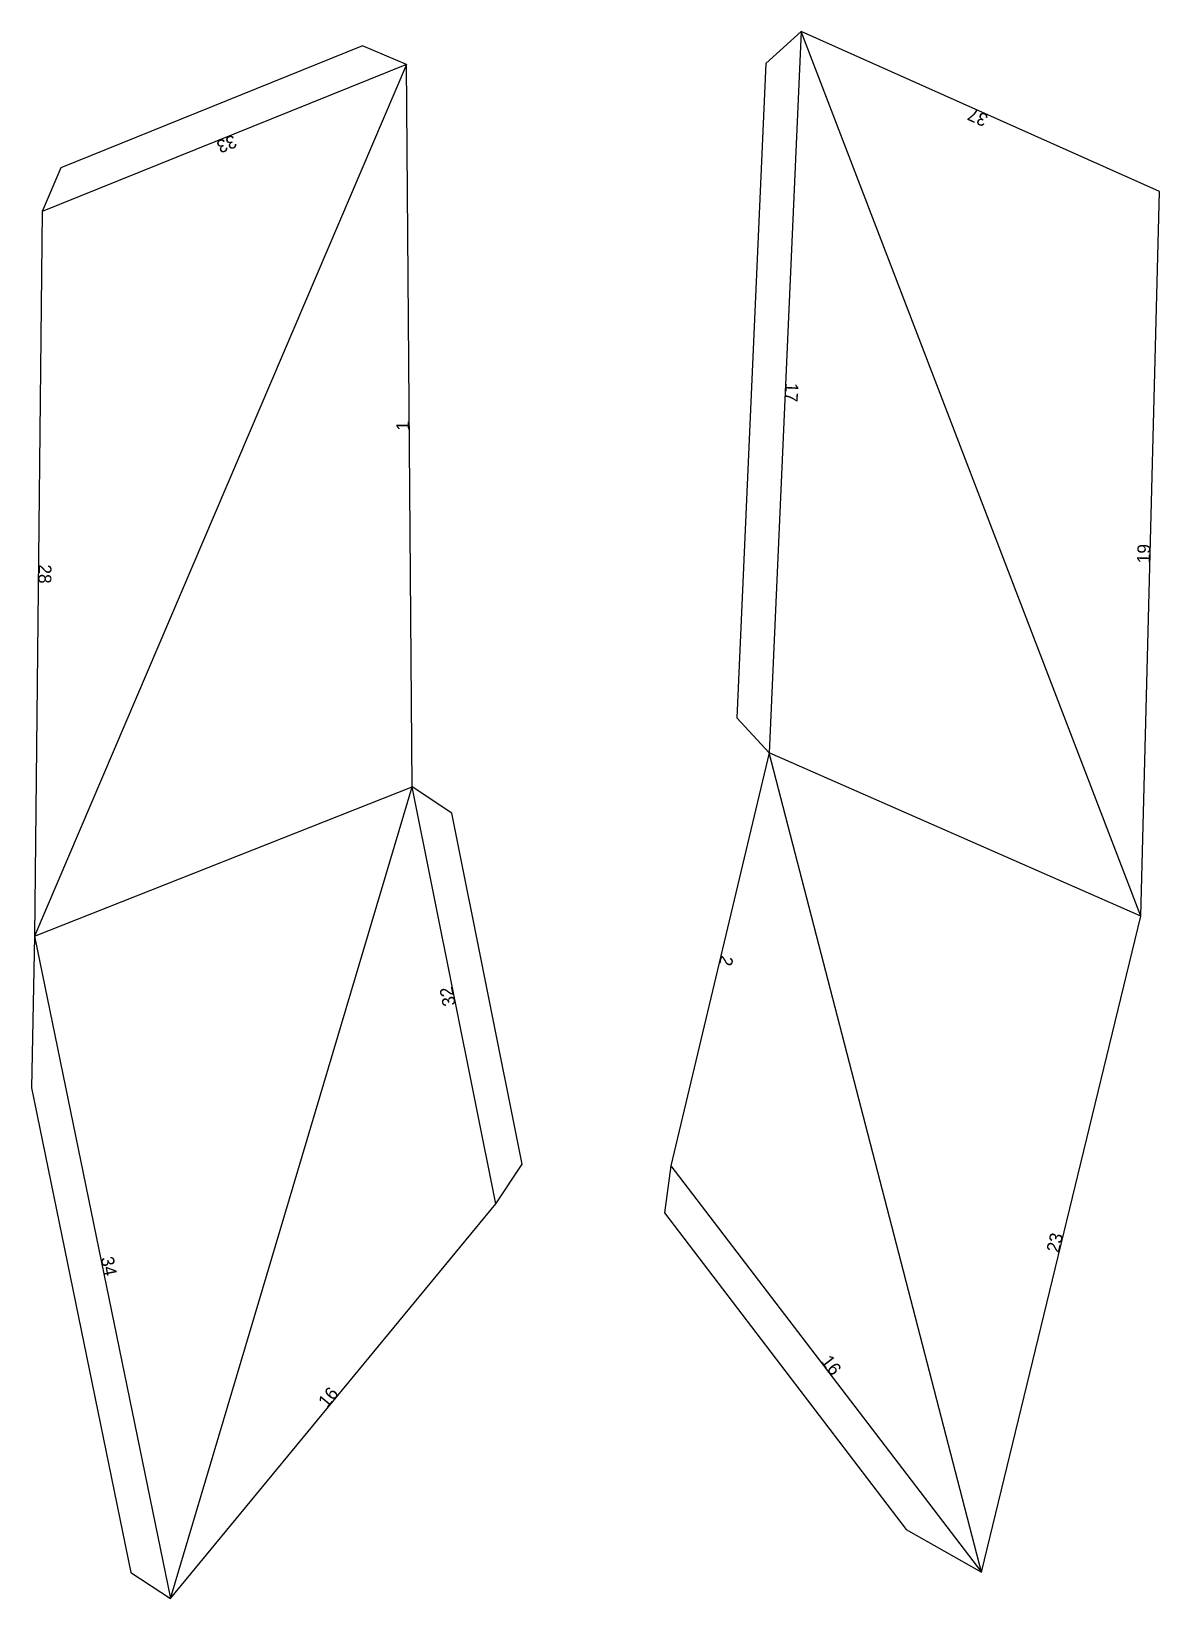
# Model space of a CAD drawing. Extents: x 1074 to 1241, y 22 to 254.
import ezdxf
from ezdxf.enums import TextEntityAlignment as Align

# ---------------------------------------------------------------- set-up
doc = ezdxf.new("R2010")
doc.units = 0

msp = doc.modelspace()

# ---------------------------------------------------------------- linework, layer by layer
at = {"layer": 'CutLine', "color": 8, "linetype": 'CONTINUOUS'}
for p, q in [((1188.235575, 254.405088), (1183.018263, 249.632284)), ((1241.426491, 230.631), (1188.235575, 254.405088)), ((1123.165725, 252.239938), (1078.412287, 234.174306)), ((1129.673831, 249.47506), (1123.165725, 252.239938)), ((1130.510532, 142.320467), (1129.673831, 249.47506)), ((1183.018263, 249.632284), (1178.699513, 152.570458)), ((1078.412287, 234.174306), (1075.647409, 227.6662)), ((1238.612623, 123.148215), (1241.426491, 230.631)), ((1075.647409, 227.6662), (1074.520514, 120.15232)), ((1178.699513, 152.570458), (1183.472316, 147.353146)), ((1183.472316, 147.353146), (1168.923171, 86.107623)), ((1136.397404, 138.403231), (1130.510532, 142.320467)), ((1146.858311, 86.332767), (1136.397404, 138.403231)), ((1214.988902, 25.792713), (1238.612623, 123.148215)), ((1074.520514, 120.15232), (1074.030481, 97.651637)), ((1074.030481, 97.651637), (1088.770055, 25.772614)), ((1142.941074, 80.445895), (1146.858311, 86.332767)), ((1168.923171, 86.107623), (1167.984419, 79.099146)), ((1094.672538, 21.87894), (1142.941074, 80.445895)), ((1167.984419, 79.099146), (1203.838918, 32.154035)), ((1203.838918, 32.154035), (1214.988902, 25.792713)), ((1088.770055, 25.772614), (1094.672538, 21.87894))]:
    msp.add_line(p, q, dxfattribs=at)
at = {"layer": 'MountainLine', "color": 5, "linetype": 'CONTINUOUS'}
for p, q in [((1188.235575, 254.405088), (1183.472316, 147.353146)), ((1238.612623, 123.148215), (1188.235575, 254.405088)), ((1129.673831, 249.47506), (1074.520514, 120.15232)), ((1214.988902, 25.792713), (1183.472316, 147.353146)), ((1238.612623, 123.148215), (1183.472316, 147.353146)), ((1074.520514, 120.15232), (1130.510532, 142.320467)), ((1094.672538, 21.87894), (1130.510532, 142.320467)), ((1142.941074, 80.445895), (1130.510532, 142.320467)), ((1074.520514, 120.15232), (1094.672538, 21.87894)), ((1168.923171, 86.107623), (1214.988902, 25.792713))]:
    msp.add_line(p, q, dxfattribs=at)
at = {"layer": 'ValleyLine', "color": 1, "linetype": 'CONTINUOUS'}
msp.add_line((1129.673831, 249.47506), (1075.647409, 227.6662), dxfattribs=at)

# ---------------------------------------------------------------- texts
at = {"layer": 'Edge ID'}
for s, rotation, p in [('37', 155.917379, (1214.831033, 242.518044)), ('33', 201.982464, (1102.66062, 238.57063)), ('17', 267.452314, (1185.853946, 200.879117)), ('1', 90.447377, (1130.092182, 195.897764)), ('19', 88.500356, (1240.019557, 176.889608)), ('28', 269.399483, (1075.083961, 173.90926)), ('2', 256.63683, (1176.197744, 116.730384)), ('32', 101.359454, (1136.725803, 111.383181)), ('23', 76.360562, (1226.800763, 74.470464)), ('34', -78.411528, (1084.596526, 71.01563)), ('16', -52.629087, (1191.956037, 55.950168)), ('16', 50.50602, (1118.806806, 51.162417))]:
    msp.add_text(s, height=1.92, rotation=rotation, dxfattribs=at).set_placement(p, align=Align.CENTER)

doc.saveas('drawing.dxf')
